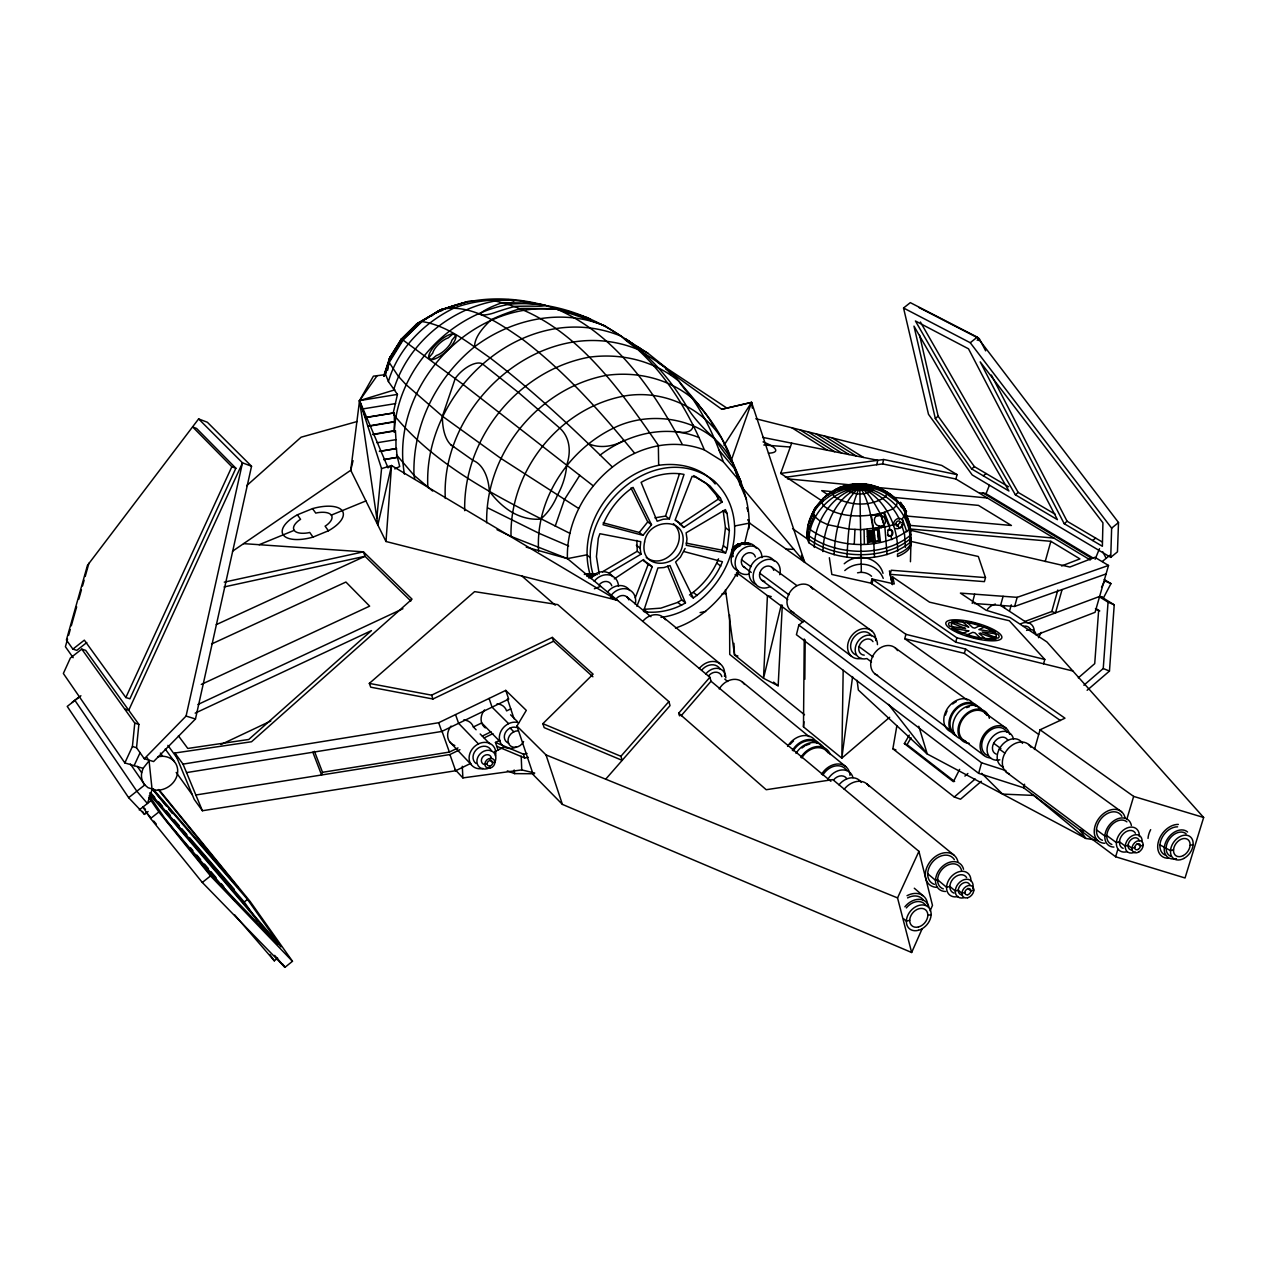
<?xml version="1.0" encoding="UTF-8"?>
<svg xmlns="http://www.w3.org/2000/svg" width="1267" height="1267" viewBox="0 0 1267 1267"><rect width="100%" height="100%" fill="white"/><g stroke="black" fill="none" stroke-linecap="round" stroke-linejoin="round"><path stroke-width="1.5" d="M889.672 717.28L841.826 758.125L803.484 726.878L804.244 638.996M804.83 679.302L805.178 639.898M392.517 354.633L389.492 358.339L387.686 370.154M372.593 434.391L394.433 430.685L394.322 412.852L365.72 417.366M843.173 670.243L841.826 758.125L852.596 676.594M859.77 488.777L859.264 483.804C830.487 483.06 806.065 509.096 806.762 537.588L808.805 542.672C835.792 562.374 883.812 564.163 910.023 542.498C915.566 513.04 889.26 482.965 859.264 483.804L845.532 485.609M861.338 572.351L859.802 487.035L862.859 483.962L872.139 485.546M910.45 561.74L911.084 537.398M1110.747 557.369L1111.634 528.165L970.253 342.739L903.545 308.008L910.308 302.639L977.253 337.133L1118.508 522.527L1117.462 551.842L1110.747 557.369L972.185 474.935L928.489 414.293L903.545 308.008M847.037 556.767C848.082 533.233 849.508 508.605 859.802 487.035L866.264 484.453L877.825 487.051L883.606 491.263M854.275 543.527L854.972 529.384M725.484 589.662L734.543 654.976L763.526 678.304L778.16 685.795L782.309 605.183M834.098 554.772C835.159 530.604 840.734 503.585 859.802 487.035L869.21 485.229C881.8 488.27 895.706 494.542 901.328 507.18L902.421 506.372L906.443 511.615L902.357 518.868L906.776 531.76M394.148 432.316C397.458 370.091 448.375 315.008 509.477 304.254C548.928 300.406 588.585 314.564 621.242 336.198C639.059 353.255 663.575 361.523 678.954 381.288C694.158 399.628 710.581 417.255 721.873 438.414C734.432 467.08 751.283 496.426 748.876 528.735M1083.871 685.225L1103.24 668.517L1108.055 602.173L1099.708 597.01M1087.118 690.293L1109.464 671.067L1114.231 604.834L1100.833 596.551L1103.557 597.723L1110.953 583.628L1104.222 579.526M389.238 467.127L391.551 465.543L617.583 600.384L385.992 541.5L391.551 465.543L381.557 468.6L376.822 518.155M445.287 498.454C440.441 402.542 543.907 311.27 637.649 349.359C667.661 376.901 688.805 412.599 704.373 449.912L723.219 461.647L737.568 478.609L746.516 499.562M464.704 510.696C463.057 438.509 517.965 370.36 589.076 357.199C621.052 352.875 653.851 360.557 678.954 381.288C689.2 397.078 705.006 409.289 713.432 426.06M486.671 522.828C485.388 453.57 537.984 388.304 606.149 375.396C636.731 371.168 668.168 378.39 692.21 398.202C705.561 417.746 715.633 439.269 723.219 461.647M822.932 551.588C823.55 523.968 839.593 486.164 871.538 486.259L885.269 491.343L886.488 493.845L897.305 501.922L896.498 505.501L893.14 508.859L881.103 513.626M803.484 726.878L803.927 721.699M830.899 781.311L711.04 681.25L709.884 677.259L567.426 558.62L511.013 536.4C509.635 470.849 558.842 408.655 623.443 396.175C670.195 387.433 719.973 416.035 732.231 462.724M526.233 547.138L567.426 558.62C565.145 490.677 636.873 424.572 704.373 449.912M86.805 642.527L76.78 650.367L72.884 649.116L66.407 639.993L87.439 565.43L198.618 418.918L207.36 422.259L251.547 466.24L195.466 718.991L153.608 761.546L144.311 758.759L136.535 747.736L138.863 724.36L85.697 650.367L81.785 649.116L70.366 658.032L63.35 673.474L124.847 762.924L143.076 768.34L149.078 760.833L146.956 757.539M593.178 574.822C573.618 510.348 656.037 436.434 713.986 480.763C761.245 525.298 720.701 609.981 660.994 617.362M124.847 762.924L132.417 746.485L134.777 723.109L81.785 649.116M814.317 547.455C814.158 516.936 840.306 482.885 873.058 487.462L873.359 490.044C865.963 495.508 854.021 495.08 846.451 490.107L846.213 487.526L852.406 484.485C872.044 489.268 890.875 500.275 899.427 519.438M609.332 572.89L640.991 554.202L637.253 551.272L636.842 540.36M750.127 544.477L744.695 542.973L738.503 544.034L732.611 548.959L731.677 552.871L732.548 556.53C731.075 551.731 735.003 546.6 739.88 546.172L739.453 544.905L741.955 543.258L745.392 544.604M640.991 554.202L640.073 548.104L640.754 541.658L599.893 533.724L598.293 538.269L596.44 556.641L599.212 573.999M808.805 542.672C807.728 505.074 852.691 473.335 886.488 493.845L885.886 496.363C871.696 506.99 848.526 506.151 833.987 496.474L832.878 493.956L836.077 489.125C870.176 477.279 912.208 505.28 910.023 542.498M809.375 523.018L809.74 519.85M725.611 552.982L721.715 550.1L723.33 545.697L725.453 527.785L723.156 510.633L727.068 513.436L729.364 530.62L727.226 548.579L725.611 552.982L686.255 545.301L686.983 538.918L686.112 532.837L725.405 509.603L727.068 513.436M981.355 781.28L960.513 799.224L954.289 797.006L892.871 748.797L896.893 725.595M910.83 534.183L909.769 539.235C883.685 560.695 836.03 558.921 809.17 539.409L807.142 534.357L809.011 526.201L808.013 529.511M910.577 530.968L909.516 535.989C883.558 557.258 836.252 555.5 809.534 536.163L807.522 531.158M144.311 758.759L186.075 716.061L242.504 462.851L198.618 418.918M391.551 465.543L377.819 524.997L359.543 400.625L373.401 376.156L385.675 374.62L388.399 381.541L397.442 394.385L393.293 412.741M353.05 460.665L350.737 470.263L385.992 541.5M781.248 604.929L763.526 678.304L767.422 595.648L771.223 596.551M744.331 544.604L749.557 523.081L748.385 519.739M804.323 620.624L798.843 625.09L796.42 634.704L978.647 773.329L1023.578 787.741L1115.641 856.777L1185.041 877.983L1203.65 817.484L1046.922 641.941L1010.1 617.583L986.074 610.235L960.402 593.114L1017.163 597.343L1108.514 565.462L1095.068 612.325L1036.2 634.957M876.685 464.72L877.825 460.301L762.607 437.368M785.366 477.279L882.576 463.912L883.701 459.509L957.06 474.634L955.888 479.005L1090.269 559.982M1072.88 671.003L955.714 642.179L870.888 583.153L871.965 578.971L894.28 583.96L892.744 577.039L929.519 602.158L1009.308 620.735L1044.8 659.442L1043.565 663.797M871.949 583.881L873.026 579.7M890.163 574.347L891.239 570.245L985.488 577.609L984.396 581.632L890.163 574.347L892.411 584.657L889.402 570.879M891.667 581.173L892.744 577.039M1038.718 734.464L904.749 638.711L905.905 634.339L749.557 523.081L747.926 519.771M955.714 642.179L956.902 637.824L871.965 578.971M972.217 603.377L974.719 594.191M1060.447 720.543L964.377 653.392L965.565 649.021L905.905 634.339M1003.1 596.298L1000.582 605.42L1026.571 622.525M1009.736 610.409L1011.288 604.834M974.117 603.504L1014.629 606.434L1017.163 597.343M978.647 773.329L981.577 762.797L798.843 625.09M1045.212 561.534L1050.85 541.31L909.864 528.972M1024.56 621.59L1051.784 611.518L1057.834 590.01M67.547 639.106L65.409 646.708L73.153 657.7M68.608 635.321L70.223 629.62M71.285 625.819L76.638 606.845M78.776 599.243L81.452 589.757M82.529 585.956L84.129 580.27M85.206 576.469L88.943 563.182M1062.079 589.583L1055.506 612.88L1051.784 611.518M1023.578 787.741L1024.575 784.225M1034.458 749.478L1040.049 729.792L1064.977 718.199L965.565 649.021M806.762 537.588L807.776 534.215M1115.641 856.777L1117.874 849.254M1126.87 819.131L1133.648 796.405L1040.049 729.792M810.817 518.662L812.21 514.054L814.491 511.916M812.163 514.703L814.222 510.047M813.351 511.741L816.962 506.8M160.386 753.089L162.651 756.256A18.862 16.202 -32.2 0 1 177.459 773.757A18.862 16.202 -32.2 0 1 156.601 790.228L148.065 787.726L144.818 784.922A18.862 16.202 -32.2 0 1 141.682 772.743L143.076 768.34M383.727 375.951L389.492 358.339L401.386 339.192L402.526 339.683L462.518 384.028L592.988 485.657M383.885 376.172L390.347 356.676M384.281 376.014L389.08 361.317L402.526 339.683L421.895 321.533C460.602 293.849 513.8 293.896 557.337 309.322A75.212 5.781 17.7 0 1 605.088 325.967L648.213 353.461L664.415 366.48L671.605 375.048M390.965 355.932L385.01 374.113L386.071 372.403M385.152 374.81L389.191 362.441L403.128 340.015L421.895 321.533C447.663 325.492 468.632 343.056 489.458 357.437C533.09 390.616 572.985 428.357 612.04 466.699M386.625 370.693L389.428 362.109M390.553 358.672L391.677 355.251M388.399 381.541C397.965 348.726 424.017 322.657 454.315 307.929C480.003 298.331 509.065 297.983 535.64 303.605M393.926 388.937C407.99 343.959 448.946 309.481 495.096 301.008C569.786 317.526 617.425 386.118 658.349 445.303L658.666 465.306C611.454 474.777 576.754 526.597 589.852 573.698M654.896 517.87L665.539 516.049L679.555 473.525M669.356 518.884L684.022 474.412C669.562 471.593 653.804 475.093 641.102 482.363L657.161 521.228L663.243 519.232L669.356 518.884L665.539 516.049M643.493 611.565L657.906 567.949L663.971 567.553L670.005 565.541L685.479 602.902C673.474 610.092 658.729 613.402 644.84 611.85M314.454 751.331L322.515 772.3L321.58 774.976L312.838 752.234M555.199 526.185L564.448 499.578L579.795 475.299M731.027 461.061L751.569 402.383L721.762 409.273L665.571 368.745M683.99 551.557L722.428 561.724C716.536 576.152 706.115 589.139 693.287 597.976L675.58 562.025L680.363 557.258L685.13 548.437M689.486 594.983C702.298 586.162 712.672 573.207 718.547 558.81M822.869 501.51L780.678 473.415L791.717 443.149M413.28 329.277L416.495 324.146L420.644 321.85M635.258 597.818L648.466 563.72L643.541 560.869M636.873 606.26L652.22 566.682L648.466 563.72M733.577 547.629L731.883 550.86L732.437 552.586M1093.437 558.24L986.011 493.718L989.369 485.356M809.265 527.167L814.301 514.782M1095.116 559.254L1099.487 548.674M808.995 522.273L814.048 510.411M243.581 543.638L363.439 551.842L412.028 599.133L251.547 741.749L174.909 753.01L183.018 764.128L438.667 722.728L505.771 690.388L526.296 710.375L516.936 726.054L533.296 774.786L562.39 804.387L911.654 952.499L922.17 928.711M930.105 910.799L932.48 905.414L918.939 851.345L832.799 779.617L766.202 789.721L678.7 713.178L709.884 677.259M587.445 574.933L586.827 576.327L592.275 576.944L595.427 574.87L588.205 574.03L587.445 574.933L593.78 575.661M125.845 697.531L231.845 466.731L192.695 426.979L196.591 428.468L235.868 468.236L129.899 698.798L125.845 697.531L84.335 640.152L72.884 649.116M911.654 952.499L897.543 897.907L918.939 851.345M134.096 765.68L140.162 752.566M588.917 578.148L592.132 574.125L595.87 574.727M959.642 769.386L953.402 781.691L904.369 743.602L909.278 735.129M1038.497 637.697L1041.189 632.407M1101.53 587.239L1104.824 580.951L1110.953 583.628M904.369 743.602L907.077 744.6L911.052 737.758M389.856 357.468L401.211 339.192L401.56 340.063M389.238 359.274L401.655 339.271M389.096 360.256L402.035 339.429L419.472 322.261M603.187 522.843L639.265 532.441L647.738 521.893L630.966 487.953M643.002 535.339L651.507 524.76L633.041 487.367C619.737 496.347 608.984 509.793 603.06 524.728L643.002 535.339L639.265 532.441M724.043 445.271L751.569 402.383L804.703 562.326L740.102 484.944M377.123 375.681L359.543 400.625L350.737 470.263L232.526 551.224M747.467 544.382L746.136 543.416L737.378 545.222L733.846 547.328L734.369 548.959M742.161 544.256L738.17 544.113L737.853 546.631M733.846 547.328L738.17 544.113M591.024 578.623L592.275 576.944M822.679 499.721L814.697 508.241L808.267 524.728L810.262 529.638C836.711 548.627 883.289 550.353 909.009 529.448L910.054 524.538L905.081 513.04M681.155 715.76L711.04 681.25M605.689 779.189L670.053 705.608L668.865 701.585L557.733 604.612L474.602 591.626L369.33 683.404L370.724 687.189L432.95 699.004L553.536 641.26L592.893 676.784M369.33 683.404L431.588 695.155L552.301 637.412L593.114 674.171L542.862 723.663L544.177 727.638L622.176 760.358L620.893 756.288L668.865 701.585M675.469 628.052C702.947 618.882 724.122 596.409 737.806 571.465L737.41 576.263L735.098 574.537M737.568 478.609C727.179 423.716 659.489 405.266 613.671 428.04C567.838 450.181 535.308 499.721 538.586 551.129M428.753 357.817L432.76 353.065A12.512 4.292 -42.9 0 1 448.122 337.925L453.095 333.823L455.835 335.565A17.77 6.097 -42.9 0 1 447.536 350.151A17.77 6.097 -42.9 0 1 431.429 359.622L428.753 357.817A17.77 6.097 -42.9 0 1 437.083 343.294A17.77 6.097 -42.9 0 1 453.095 333.823M431.429 359.622L436.402 355.52A12.512 4.292 -42.9 0 0 445.968 349.122A12.512 4.292 -42.9 0 0 451.828 340.316L455.835 335.565M591.198 319.902L587.904 317.779L557.337 309.322A89.387 12.733 2.7 0 0 520.705 308.483A89.213 21.523 -11.5 0 0 491.501 319.553A75.133 27.589 -25.6 0 0 474.65 346.73C436.307 377.804 412.408 425.585 413.976 475.268L414.689 478.989M401.148 339.287L416.495 324.146L442.104 309.116C471.276 303.937 498.311 322.689 521.244 338.368C564.29 370.819 600.336 411.411 634.371 452.937M401.18 339.461L417.397 323.418L440.14 310.003L468.236 301.34L473.81 301.261M401.322 339.714L418.395 322.784M813.731 510.49L816.186 508.194M431.303 316.212L432.934 314.739L415.687 324.97M246.669 485.673L301.118 437.194L357.231 421.499M964.916 776.085L967.893 773.503M1078.312 677.861L1094.72 663.655L1098.616 610.789L1095.417 608.778M954.289 797.006L975.147 779.015M1092.661 540.518L1095.622 538.079M1111.634 528.165L1118.508 522.527M1102.29 561.503L1110.145 555.041M1064.185 523.667L1102.385 546.283L1102.923 522.812L980.183 361.855L1064.185 523.667L1067.115 521.275L1102.132 541.912M1015.358 494.779L1057.438 519.676L968.511 348.821L915.423 320.979L1015.358 494.779L1018.225 492.451L1055.3 514.307M971.631 468.917L1008.944 490.994L913.982 326.126L935.315 418.49L971.631 468.917L974.434 466.652L1008.595 486.781M983.303 475.822L986.122 473.541M158.866 789.531L250.169 901.502L292.471 961.289L284.948 967.339L202.308 882.466L150.599 818.482L142.87 807.079L145.483 809.312M935.315 418.49L938.15 416.225L919.62 335.296M234.538 914.742L274.305 960.829L277.647 958.137M970.253 342.739L977.253 337.133L979.074 340.633M977.19 340.269L979.264 338.622L985.678 350.864M257.613 920.998L244.246 902.009L247.493 899.412L151.929 788.644M202.308 882.466L210.512 875.94L292.471 961.289M80.914 695.757L67.23 706.416L128.632 797.672L144.486 814.38L148.096 811.529M150.599 818.482L158.85 811.973L148.809 797.371M128.632 797.672L144.818 784.922L130.327 763.953M139.227 809.946L151.042 800.633M880.312 513.626C875.164 505.248 869.748 492.958 859.802 487.035L849.603 485.277L840.148 487.13L822.837 498.533L821.792 502.08L823.312 505.644C839.118 518.013 861.544 517.174 880.312 513.626L884.604 526.914L861.053 529.669L848.906 529.083L827.684 524.649L820.082 521.101L815.204 516.984L813.382 512.597C823.312 496.775 841.272 487.415 859.802 487.035C884.699 497.361 898.145 525.457 897.606 551.462M71.934 702.52L79.52 696.612M875.307 514.719L876.21 516.097M877.556 514.354L878.348 515.051M874.499 556.72L873.074 529.052L884.604 526.914M881.341 527.737L881.531 526.296L877.35 525.457A5.939 5.353 52.4 0 1 875.83 516.382L881.151 515.241A5.939 5.353 52.4 0 1 884.033 524.966L881.594 526.28M899.364 503.221L900.457 502.429L906.443 511.615M900.346 504.662L901.439 503.87L903.767 506.816L905.414 510.11L904.321 510.902M901.866 507.703L902.959 506.911L900.457 502.429M902.674 507.608L903.767 506.816M434.644 313.377L440.14 310.003L465.369 302.354M679.888 524.601L718.199 499.214L722.111 502.001L683.721 527.452L676.119 520.309M614.289 578.908L643.446 559.571L647.279 563.815L652.22 566.682M647.532 612.42L643.826 609.364L660.883 608.144L677.782 602.379L681.709 599.893L685.479 602.902M600.13 455.091C627.814 433.9 665.413 424.223 698.687 437.384M474.65 346.73C511.504 318.983 561.55 307.833 605.088 325.967M414.958 325.904L419.868 322.99M602.363 571.86L637.253 551.272M888.721 529.574L889.561 529.511L889.513 525.472L884.382 512.454L883.653 512.882L888.135 524.269M887.043 554.677L884.857 526.866L880.565 513.578L884.382 512.454M394.781 468.933L399.707 466.494L397.442 457.324L383.727 459.541M826.353 495.254L832.102 492.435M498.042 750.048L495.445 742.43L499.879 740.276M174.909 753.01L194.215 799.366L202.403 810.737L455.629 770.748L470.627 763.431M494.605 751.727L503.157 747.546M322.515 772.3L449.373 752.075L457.973 747.894M482.347 736.048L491.089 731.803M195.862 794.995L449.912 754.546L459.937 749.668M484.152 737.901L492.895 733.641M186.534 772.601L441.755 731.455L508.7 699.115L505.771 690.388M463.643 720.004A14.206 11.91 -43.2 0 1 473.367 726.973L481.713 722.95L499.942 741.496M510.744 708.887L506.61 710.882A14.127 11.831 -44.5 0 0 497.012 703.882M328.422 530.778L313.012 537.113A32.071 13.668 -19.3 0 1 283.27 534.927A32.071 13.668 -19.3 0 1 297.397 514.798L312.537 508.621A32.071 13.668 -19.3 0 1 342.248 510.744A32.071 13.668 -19.3 0 1 328.422 530.778L325.096 526.153L326.569 525.203A20.193 8.6 -19.3 0 0 317.589 512.707L315.752 513.103L312.537 508.621M220.981 744.537L270.79 721.002M197.858 704.531L402.922 608.73M195.166 713.131L371.453 630.633L248.76 739.469L187.785 748.449L178.425 735.842M201.295 684.433L369.647 606.133L345.923 582.044L211.541 644.016M216.245 624.647L365.023 556.292L410.856 601.017M738.503 544.034L744.695 542.973M588.205 574.03L594.714 573.983M259.165 544.715L294.182 530.35A20.193 8.6 -19.3 0 0 307.913 532.869L309.75 532.457L313.012 537.113M331.305 515.115L365.91 500.924M594.381 588.791L600.653 586.288M1061.556 565.969L1079.927 558.905L1050.85 541.31M1028.06 623.111L1099.629 596.44M737.077 545.19L734.765 546.045L732.611 548.959L733.165 550.654M1014.629 606.434L1106.091 573.935M833.591 491.453L846.213 487.526L859.802 487.035C868.338 499.325 870.698 514.576 873.074 529.052M394.924 389.808L359.543 400.625L359.796 404.506M884.113 527.294L895.801 524.047L898.192 525.599M438.239 311.017L443.624 309.449M447.203 308.404L452.588 306.852M436.402 312.141L442.025 310.51M909.706 920.27L906.364 921.172L903.767 918.876M927.824 915.439L931.134 914.552M1173.543 849.824L1170.502 850.632L1159.938 844.883M1190.093 845.39L1193.118 844.582M964.9 892.491L961.922 893.267L958.28 890.226L955.286 891.002L949.854 886.441L946.576 887.312L937.596 879.757L935.521 880.312L927.697 873.723M973.832 890.115L970.855 890.907L967.814 888.373M1134.773 847.496L1131.969 848.241L1128.073 845.358L1125.254 846.103L1119.458 841.811L1116.37 842.618L1106.788 835.523L1104.84 836.03L1096.493 829.837M1143.198 845.263L1140.395 846.008L1137.212 843.664M721.762 409.273L751.569 402.383L752.313 408.132M484.833 764.413L487.066 763.922M494.89 762.164L492.657 762.655L489.933 759.836M224.275 582.139L363.439 551.842L365.023 556.292L224.053 586.954M700.097 612.61L705.656 611.454M567.426 558.62L586.811 554.835L590.438 557.813M734.86 525.948L749.557 523.081M495.445 742.43L523.382 754.134L527.056 753.485M496.743 746.247L524.681 757.967L528.339 757.318M379.34 451.321L396.476 448.534L397.078 457.213M379.657 451.432L396.476 448.534M384.012 459.668L397.442 457.324M377.028 442.753L395.953 439.665L395.985 448.455M851.852 484.643L855.7 483.978L859.802 487.035M373.163 434.597L395.431 430.812L395.953 439.665M368.364 425.997L393.72 421.721M368.745 426.235L394.512 421.879M361.586 409.114L395.621 403.587M366.242 417.54L394.322 412.852M397.442 394.385L359.543 400.625L360.778 405.709M874.404 535.909L873.897 530.224L877.524 529.733L879.045 541.025L874.911 541.595L879.045 541.025M870.777 515.431L879.821 514.006M455.027 769.465L462.883 777.906L521.751 769.908L534.753 773.06M780.678 473.415L883.701 459.509M584.261 574.268L589.06 573.666L590.834 574.6M584.752 574.505L589.963 573.856M749.225 543.527L741.828 543.701M157.916 756.684L162.651 756.256M890.131 536.115L890.97 536.036L891.746 539.647M492.435 300.976L508.447 299.661L513.864 301.166M741.955 543.258L736.333 544.842L735.969 547.582M1088.511 558.699L1091.964 558.462L982.954 492.926L979.644 493.101M722.063 593.795L725.785 593.59M868.481 530.667L872.06 530.509L872.456 534.832L868.671 534.991L868.481 530.667L868.671 534.991M869.32 531.443L871.316 531.38L871.553 534.056L869.447 534.12L869.32 531.443L869.447 534.12M867.372 536.432L873.707 536.115M868.782 537.731L872.694 537.572L873.09 541.896L868.972 542.07L868.782 537.731L868.972 542.07M869.637 538.523L871.949 538.443L872.203 541.12L869.748 541.199L869.637 538.523L869.748 541.199M658.666 465.306C678.89 462.281 702.076 467.238 715.158 483.978M877.524 529.733L878.49 541.025M873.897 530.224L875.465 541.595M870.207 488.761L873.676 488.745M507.338 770.874L514.655 773.63L534.326 773.757M786.11 549.086L793.871 549.34M743.222 543.068L748.211 543.084M858.709 484.295L865.614 484.612M763.811 445.002L790.307 447.029M908.106 525.219L1053.922 538.079M905.683 515.954L1011.43 525.488L978.457 505.39L894.185 497.456M833.433 491.754L821.681 490.646L828.238 494.969M872.06 530.509L872.456 534.832M787.377 478.831L852.089 485.023M877.588 487.478L987.389 497.994M871.316 531.38L871.553 534.056M872.694 537.572L873.09 541.896M871.949 538.443L872.203 541.12M394.433 430.685L395.431 430.812M1095.654 840.021L1085.93 838.469L927.238 753.992L858.345 690.024L857.11 680.363M686.176 543.147L721.715 550.1M557.575 309.291L570.229 311.872L573.381 313.883M882.576 463.912L955.888 479.005M870.888 583.153L831.833 574.458L829.347 557.733M593.447 573.777L597.359 574.569M910.054 541.199L978.33 556.498L985.488 577.609M432.633 491.058L413.976 475.268L396.492 454.837M909.817 530.081L1069.855 567.046L1094.894 557.306L1108.514 565.462M956.902 637.824L1044.8 659.442M904.749 638.711L964.377 653.392M755.813 418.728L941.714 465.417L957.06 474.634M982.954 492.926L986.011 493.718M576.643 314.517A17.437 1.79 29.2 0 1 577.324 314.374L581.585 315.831A17.437 1.79 29.2 0 1 584.879 317.336M621.242 336.198C525.615 297.111 422.513 390.331 427.866 487.494L427.945 487.573M1133.648 796.405L1203.65 817.484M132.417 746.485L136.535 747.736M1083.507 830.994L1079.722 829.853L1085.93 838.469L1033.824 795.423L1002.561 794.092L981.672 773.313M737.901 656.021L734.543 654.976L733.91 643.303M134.777 723.109L138.863 724.36M124.673 708.997L128.727 710.249L242.504 462.851L251.547 466.24M186.075 716.061L195.466 718.991M981.577 762.797L1005.95 770.589M892.871 748.797L895.927 749.906M231.845 466.731L235.868 468.236M610.551 597.628L617.583 600.384M516.936 726.054L546.014 754.91L897.543 897.907M1103.24 668.517L1109.464 671.067M542.862 723.663L620.893 756.288M568.645 546.014L539.33 533.439L487.922 507.972M1108.055 602.173L1114.231 604.834M886.615 493.021L891.35 495.112M497.012 529.701L511.013 536.4M626.991 340.76L648.213 353.461M569.865 533.344C507.085 501.51 439.332 470.469 393.815 414.832M918.987 307.548L979.264 338.622M646.265 557.496C665.46 571.607 690.974 539.489 673.41 523.683M693.746 475.584L706.004 483.107L716.536 495.381L720.448 498.153L722.111 502.001M832.086 437.875L863.461 457.435M824.041 435.864L856.27 456.009M578.591 508.415L500.592 458.195L442.405 416.225L405.915 384.535L398.155 376.077L389.191 362.441M1096.557 608.936L1099.756 610.947M816.011 433.852L849.08 454.568M807.982 431.825L841.874 453.143M799.952 429.814L834.668 451.701M791.923 427.787L827.446 450.276M637.317 346.54L639.978 348.251M581.585 315.831L584.309 317.558M577.324 314.374L580.048 316.101M630.412 342.122L625.803 339.144L628.052 340.554C652.046 357.912 671.32 380.939 686.571 406.184A50.11 12.464 41.9 0 0 714.445 438.398A56.651 9.249 56 0 0 732.389 462.867A56.73 2.186 68.1 0 0 740.831 481.444L741.322 485.245M453.839 447.029L450.498 444.479A47.275 23.091 -77.2 0 1 442.405 416.225L455.233 378.485A20.985 9.724 -42.3 0 1 482.695 364.12L518.393 392.437L559.919 428.246A51.662 37.424 -40.5 0 1 566.729 465.021A58.456 44.662 -62.4 0 1 557.432 495.191A58.567 42.777 -83.2 0 1 540.661 519.09A107.663 67.864 81 0 1 513.087 512.913A110.451 64.855 82.6 0 1 489.347 491.2A44.06 26.053 -80.3 0 0 473.193 460.523L450.656 444.622M657.826 362.378L726.704 407.974M792.572 528.64L807.047 538.728M810.547 586.573L871.934 631.029M895.357 647.991L967.228 700.033M984.776 712.751L1006.109 728.192M1028.63 744.505L1121.612 811.83M725.453 527.785L729.364 530.62M771.872 567.331L796.69 585.449M993.676 743.254L1000.93 748.591M999.283 749.035L1004.747 753.057M723.33 545.697L727.226 548.579M741.528 559.745L750.951 566.713M759.725 573.191L789.008 594.841M859.042 646.613L873.011 656.94M743.396 566.602L751.252 572.431M761.594 580.112L787.789 599.56M866.755 658.46L871.506 661.992M790.941 610.947L851.551 656.306M874.689 673.632L948.809 729.111M962.999 739.722L984.063 755.48M1006.299 772.141L1098.125 840.86M802.85 622.208L736.523 572.446M716.948 563.197L720.812 566.127M647.738 521.893L651.507 524.76M907.077 744.6L954.621 781.501M636.335 545.174L640.073 548.104M693.397 592.497L697.214 595.49M690.753 595.981L693.287 597.976M677.782 602.379L681.551 605.404M773.567 682.105L778.16 685.795M804.513 714.778L729.729 654.421L729.57 615.049M663.148 617.172L720.305 663.94M742.161 681.82L809.201 736.681M825.688 750.159L845.627 766.487M866.723 783.75L953.94 855.098M626.785 596.805L650.937 616.728M724.772 679.096L727.686 681.503M914.283 888.215L923.184 895.832M521.956 576.073L555.231 605.167M510.585 714.81L517.205 721.351M508.621 723.663L492.055 707.144L489.094 698.434M510.11 728.05L513.848 731.788M691.18 397.22L698.814 404.965M473.367 726.973L476.107 729.776M480.193 733.989L489.743 743.792M478.435 743.887L458.591 723.314L455.55 714.604M449.753 741.908L471.229 764.619M683.721 527.452L679.951 523.16L675.042 520.23L692.067 476.392L696.106 477.39L709.9 485.847L720.448 498.153M150.963 793.047L154.812 797.497M158.676 801.948L162.524 806.398M166.373 810.864L170.221 815.314M174.07 819.765L179.201 825.704M181.767 828.666L186.898 834.605M189.464 837.566L234.363 889.513M149.823 792.809L244.246 902.009M146.022 812.147L151.153 818.102M153.719 821.079L156.284 824.041M153.069 788.898L237.61 886.932L158.296 789.674M274.638 955.366L284.948 967.339L282.747 964.171M165.914 820.224L235.044 900.853M150.25 793.902L281.005 946.829L247.493 899.412M150.266 795.027L278.075 944.453L205.856 869.114L164.758 818.244L149.205 795.644M190.367 847.623L192.932 850.616M196.781 855.114L200.629 859.612M204.478 864.11L208.342 868.592M210.908 871.601L216.039 877.588M221.171 883.59L223.736 886.583M631.853 343.104L634.26 345.954M718.801 449.959L734.116 468.077L743.65 490.44M153.782 790.735L166.183 805.939M168.654 808.98L172.375 813.525M158.85 811.973L210.512 875.94M888.531 704.42L927.238 753.992L918.797 726.26M902.959 506.911L905.414 510.11M167.877 745.376L176.857 757.698M165.217 748.987L174.403 761.641M938.15 416.225L974.434 466.652M176.192 772.427L192.299 794.773M297.397 514.798L300.564 519.327L299.107 520.262A20.193 8.6 -19.3 0 0 294.197 530.366M269.887 954.479L274.305 960.829M137.232 766.329L141.682 772.743M74.927 700.413L136.836 791.21L147.415 803.5L152.088 789.531L149.031 760.453M142.474 811.403L144.486 814.38M920.396 321.992L1018.225 492.451M682.248 444.305C653.455 389.967 615.477 334.884 557.337 309.322C469.614 299.772 389.444 388.098 404.426 474.127M1102.765 551.794L1106.154 558.319M991.38 375.048L1067.115 521.275M801.33 555.389L804.703 562.326M732.88 556.736L732.627 551.541L732.215 554.582M732.975 464.451L740.831 481.444A104.337 13.098 79.6 0 1 740.34 481.254M716.536 495.381L718.199 499.214M388.082 467.919L359.543 400.625L360.636 404.379M183.018 764.128L202.403 810.737M667.693 566.143L681.709 599.893M904.876 514.608L909.532 526.993M366.068 419.06L359.543 400.625L381.557 468.6M431.588 695.155L432.95 699.004M441.85 730.79L449.373 752.075M438.667 722.728L441.755 731.455M449.912 754.546L455.629 770.748M507.418 698.972L514.054 718.737M523.382 754.134L524.681 757.967M746.833 507.671L748.053 511.345M546.014 754.91L562.39 804.387M552.301 637.412L553.536 641.26M901.534 524.696L904.527 534.072L905.446 547.296M678.7 713.178L679.508 715.855M878.664 526.074L880.47 542.181M871.253 515.051L873.549 528.672M514.149 769.988L514.655 773.63M462.297 766.266L462.883 777.906M867.056 529.353L867.673 543.511M521.196 756.13L521.751 769.908M864.062 529.511L864.363 543.686M996.131 754.071A9.423 7.095 -52.9 0 1 995.038 741.195A9.423 7.095 -52.9 0 1 1007.582 739.896M856.001 654.944A12.765 10.073 -53.3 0 1 854.021 637.158A12.765 10.073 -53.3 0 1 871.458 635.765M864.237 655.15A8.726 6.873 -53.3 0 1 860.404 643.541A8.726 6.873 -53.3 0 1 872.995 641.656M999.853 759.82A15.711 11.831 -52.9 0 1 987.072 750.207A15.711 11.831 -52.9 0 1 998.713 732.469A15.711 11.831 -52.9 0 1 1013.489 739.057M965.977 741.464A17.342 13.177 -53 0 1 963.807 717.676A17.342 13.177 -53 0 1 986.993 715.427M990.588 757.919A17.548 13.224 -52.9 0 1 980.23 744.03A17.548 13.224 -52.9 0 1 994.421 726.45A17.548 13.224 -52.9 0 1 1009.641 734.322M1113.915 847.085A16.075 11.609 -52.7 0 1 1104.967 834.763A16.075 11.609 -52.7 0 1 1117.985 818.672A16.075 11.609 -52.7 0 1 1131.399 825.482M1102.433 840.306A16.012 11.593 -52.7 0 1 1101.023 818.799A16.012 11.593 -52.7 0 1 1121.865 816.296M744.885 567.489A8.109 6.636 -53.7 0 1 744.093 555.215A8.109 6.636 -53.7 0 1 755.417 556.957M987.912 755.575A15.679 11.815 -52.9 0 1 986.043 734.163A15.679 11.815 -52.9 0 1 1006.917 732.057M1111.872 844.487A13.731 9.914 -52.7 0 1 1109.639 827.509A13.731 9.914 -52.7 0 1 1126.901 821.855M1003.385 767.137A15.806 11.846 -52.9 0 1 1001.563 745.566A15.806 11.846 -52.9 0 1 1022.548 743.396M764.84 581.395A8.204 6.683 -53.6 0 1 759.503 574.537A8.204 6.683 -53.6 0 1 766.107 566.317A8.204 6.683 -53.6 0 1 773.741 570.34M770.193 586.605A15.315 12.464 -53.6 0 1 753.216 577.689A15.315 12.464 -53.6 0 1 767.929 559.396A15.315 12.464 -53.6 0 1 779.759 574.711M1104.856 843.284A18.672 13.509 -52.7 0 1 1094.403 828.935A18.672 13.509 -52.7 0 1 1109.528 810.247A18.672 13.509 -52.7 0 1 1125.159 818.181M1127.076 851.725A13.81 9.93 -52.7 0 1 1116.37 842.603A13.81 9.93 -52.7 0 1 1128.659 827.43A13.81 9.93 -52.7 0 1 1139.318 836.584M1135.28 851.899A10.136 7.269 -52.7 0 1 1125.286 847.607A10.136 7.269 -52.7 0 1 1133.537 835.191A10.136 7.269 -52.7 0 1 1142.09 841.668M1123.164 848.399A10.104 7.269 -52.7 0 1 1122.34 834.874A10.104 7.269 -52.7 0 1 1135.438 833.243M1009.324 773.884A17.77 13.288 -52.9 0 1 1007.297 749.668A17.77 13.288 -52.9 0 1 1030.863 747.213M793.775 612.61A15.647 12.591 -53.5 0 1 791.067 590.612A15.647 12.591 -53.5 0 1 812.701 589.092M861.465 658.428A16.249 12.813 -53.3 0 1 847.575 646.74A16.249 12.813 -53.3 0 1 861.988 628.844A16.249 12.813 -53.3 0 1 875.845 640.579M866.121 658.682A12.797 10.088 -53.3 0 1 855.193 649.496A12.797 10.088 -53.3 0 1 866.549 635.4A12.797 10.088 -53.3 0 1 877.445 644.618M951.216 731.914A18.435 14.064 -53 0 1 948.84 706.59A18.435 14.064 -53 0 1 973.563 704.246M945.483 715.063A17.2 13.129 -53 0 1 947.098 710.961M952.705 704.009A17.2 13.129 -53 0 1 956.316 701.633M956.363 735.763A18.482 14.08 -53 0 1 953.988 710.375A18.482 14.08 -53 0 1 978.758 708M877.603 675.343A16.471 12.892 -53.2 0 1 875.133 652.457A16.471 12.892 -53.2 0 1 897.543 650.589M953.94 732.944A17.263 13.145 -53 0 1 954.716 710.993A17.263 13.145 -53 0 1 975.606 706.099M966.658 707.667A17.295 13.161 -53 0 1 969.255 706.828M1026.571 630.396A9.392 7.143 -55.3 0 1 1035.994 634.292M1020.774 623.807A13.224 10.057 -55.3 0 1 1034.3 632.328M1003.084 605.895A13.034 9.993 -55.4 0 1 1004.731 607.986M987.436 609.316A13.034 9.993 -55.4 0 1 995.419 604.106M1131.859 849.999A6.747 4.846 -52.7 0 1 1128.121 844.836A6.747 4.846 -52.7 0 1 1133.585 838.089A6.747 4.846 -52.7 0 1 1139.207 840.908M755.892 584.277A15.267 12.448 -53.6 0 1 753.105 562.691A15.267 12.448 -53.6 0 1 774.359 561.313M969.176 743.286A18.577 14.111 -53 0 1 958.105 728.509A18.577 14.111 -53 0 1 973.119 709.9A18.577 14.111 -53 0 1 989.353 718.31M960.228 738.661A18.53 14.095 -53 0 1 957.868 713.226A18.53 14.095 -53 0 1 982.685 710.85M1023.546 626.278A9.376 7.127 -55.3 0 1 1030.198 629.034M748.48 574.252A15.141 12.385 -53.7 0 1 735.113 562.881A15.141 12.385 -53.7 0 1 748.623 546.267A15.141 12.385 -53.7 0 1 761.942 557.686M737.837 570.736A15.093 12.369 -53.7 0 1 735.129 549.292A15.093 12.369 -53.7 0 1 756.209 548.136M763.051 441.882A29.774 6.588 13.5 0 1 768.467 453.19M693.081 424.983A31.422 13.604 30.9 0 1 675.073 431.334M739.849 480.937A104.337 13.098 79.6 0 1 739.326 480.526M523.604 741.528A8.98 7.459 -44.6 0 1 513.087 747.15A8.98 7.459 -44.6 0 1 508.415 738.043A8.98 7.459 -44.6 0 1 518.124 730.837M508.732 743.206A8.964 7.459 -44.6 0 1 505.248 732.896A8.964 7.459 -44.6 0 1 516.398 727.48M963.886 897.733A10.421 7.713 -50.1 0 1 955.35 890.194A10.421 7.713 -50.1 0 1 966.103 879.266A10.421 7.713 -50.1 0 1 972.739 888.721M954.035 893.124A10.389 7.713 -50.1 0 1 952.689 879.33A10.389 7.713 -50.1 0 1 966.626 877.54M937.073 887.359A19.195 14.333 -50.1 0 1 925.433 872.82A19.195 14.333 -50.1 0 1 940.969 853.61A19.195 14.333 -50.1 0 1 957.915 861.56M945.578 891.493A16.534 12.306 -50.1 0 1 935.616 879.013A16.534 12.306 -50.1 0 1 948.983 862.463A16.534 12.306 -50.1 0 1 963.553 869.273M934.381 884.35A16.455 12.29 -50.1 0 1 932.179 862.415A16.455 12.29 -50.1 0 1 954.352 859.644M485.356 727.892A14.127 11.831 -44.5 0 1 484.517 709.916M516.477 746.96A14.333 11.926 -44.6 0 1 499.388 736.523A14.333 11.926 -44.6 0 1 518.71 722.744M701.538 670.322A13.066 10.595 -50.2 0 1 719.941 668.77M958.311 896.482A14.19 10.532 -50.1 0 1 946.576 887.296A14.19 10.532 -50.1 0 1 959.198 871.664A14.19 10.532 -50.1 0 1 970.902 880.913M943.313 888.864A14.127 10.516 -50.1 0 1 942.68 868.687A14.127 10.516 -50.1 0 1 961.542 870.334M793.285 750.84A17.69 13.874 -50.2 0 1 817.104 743.143M454.821 745.487A14.206 11.91 -43.2 0 1 451.052 726.07M800.855 757.476A19.068 14.903 -50.2 0 1 816.867 746.58A19.068 14.903 -50.2 0 1 830.281 754.483M796.009 753.422A19.005 14.887 -50.2 0 1 824.168 748.053M801.963 748.021A17.738 13.889 -50.2 0 1 804.45 746.279M805.749 745.55A17.738 13.889 -50.2 0 1 809.803 744.062M962.461 894.914A6.953 5.147 -50.1 0 1 958.311 889.687A6.953 5.147 -50.1 0 1 963.934 882.735A6.953 5.147 -50.1 0 1 970.031 885.57M821.491 774.39A18.007 13.985 -50.2 0 1 838.596 764.001A18.007 13.985 -50.2 0 1 850.014 775.341M801.773 757.919A17.786 13.905 -50.2 0 1 828.111 752.883M616.015 598.99A8.394 7 -50.3 0 1 623.316 595.506A8.394 7 -50.3 0 1 628.812 599.861M833.448 780.044A9.677 7.507 -50.2 0 1 846.752 778.619M642.702 621.416A16.012 13.224 -50.2 0 1 665.476 619.721M792.382 750.397A18.957 14.871 -50.2 0 1 820.509 745.059M844.186 789.214A18.245 14.064 -50.1 0 1 869.178 786.49M708.491 675.976A8.932 7.238 -50.2 0 1 716.188 672.191A8.932 7.238 -50.2 0 1 721.857 676.689M822.869 775.056A16.075 12.48 -50.2 0 1 846.609 770.431M699.257 668.517A16.629 13.494 -50.2 0 1 716.631 662.008A16.629 13.494 -50.2 0 1 724.486 676.325M827.889 779.237A16.138 12.496 -50.2 0 1 842.001 769.94A16.138 12.496 -50.2 0 1 853.008 777.7M489.252 767.945A10.263 8.536 -43.4 0 1 476.915 761.784A10.263 8.536 -43.4 0 1 488.428 750.27A10.263 8.536 -43.4 0 1 494.795 762.401M476.107 763.542A10.231 8.521 -43.4 0 1 477.374 748.734A10.231 8.521 -43.4 0 1 491.501 751.204M484.089 764.429A5.432 4.514 -43.4 0 1 481.603 759.076A5.432 4.514 -43.4 0 1 487.051 754.704A5.432 4.514 -43.4 0 1 491.406 758.553M483.091 768.451A14.444 12.021 -43.4 0 1 469.107 757.428A14.444 12.021 -43.4 0 1 484.184 742.367A14.444 12.021 -43.4 0 1 495.492 756.051M838.992 784.827A16.218 12.527 -50.1 0 1 861.243 782.436M719.197 688.947A16.883 13.589 -50.2 0 1 744.537 684.449M790.26 744.283A17.643 13.858 -50.2 0 1 793.506 741.021M705.83 673.886A13.113 10.611 -50.2 0 1 718.563 668.501A13.113 10.611 -50.2 0 1 725.848 677.908M787.583 746.39A18.91 14.856 -50.2 0 1 815.631 741.084M623.966 440.425A31.659 23.028 -17.1 0 1 588.331 443.577M904.876 906.808A16.756 12.48 -49.1 0 1 918.987 899.317A16.756 12.48 -49.1 0 1 928.901 906.934M907.568 897.907A16.724 12.48 -49.1 0 1 923.627 900.425M907.014 895.706A19.512 14.555 -49.1 0 1 927.713 905.081M906.333 907.932A14.317 10.659 -49.1 0 1 925.718 905.351M611.232 595.205A15.663 13.082 -50.3 0 1 628.321 589.424A15.663 13.082 -50.3 0 1 635.274 604.264M607.463 592.069A15.616 13.066 -50.3 0 1 629.826 590.549M599.101 584.911A8.283 6.969 -50.3 0 1 606.339 581.474A8.283 6.969 -50.3 0 1 611.787 585.797M594.191 581.268A15.473 13.003 -50.3 0 1 609.427 574.996A15.473 13.003 -50.3 0 1 618.502 586.368M590.517 578.195A15.426 12.971 -50.3 0 1 612.705 576.596M1176.441 858.551A16.043 11.387 -53 0 1 1165.656 842.302A16.043 11.387 -53 0 1 1187.591 832.007M1165.672 855.304A16.012 11.387 -53.1 0 1 1161.348 839.197A16.012 11.387 -53.1 0 1 1177.597 826.828M1168.016 858.266A18.688 13.288 -53.1 0 1 1158.561 841.035A18.688 13.288 -53.1 0 1 1178.342 824.405M1148.029 838.406A18.593 13.256 -53.1 0 1 1150.674 829.647M1171.072 856.413A13.715 9.724 -53 0 1 1169.061 839.514A13.715 9.724 -53 0 1 1186.118 833.829M844.234 563.767A23.265 21.365 -6.1 0 1 866.85 558.161A23.265 21.365 -6.1 0 1 883.02 573.333M844.788 570.562A23.408 21.46 -6.1 0 1 883.226 578.385M911.021 539.9A52.185 19.623 0.8 0 1 897.543 553.996L897.495 556.514A52.169 19.67 0.8 0 0 910.957 542.403M857.553 572.811A14.586 13.383 -6.1 0 1 871.585 576.263M893.552 525.805A5.511 4.387 -56.5 0 1 898.287 518.456A5.511 4.387 -56.5 0 1 902.722 523.968M902.231 525.298A5.511 4.387 -56.5 0 1 895.69 528.466M887.423 535.007A3.389 2.677 85.6 0 0 889.972 536.179L890.622 535.925A3.389 2.677 85.6 0 0 888.88 529.511L888.215 529.78A3.389 2.677 85.6 0 0 887.629 530.255M897.511 526.153A2.74 2.186 -56.5 0 1 895.817 523.825A2.74 2.186 -56.5 0 1 898.034 521.07A2.74 2.186 -56.5 0 1 900.473 522.447M644.586 541.975C638.41 570.467 678.938 569.247 682.501 545C688.805 516.413 648.055 517.585 644.586 541.975M866.739 487.89L864.886 489.664L860.04 490.408L855.035 489.68L852.818 487.922L854.687 486.148L859.533 485.419L864.506 486.132L866.739 487.89M995.228 637.301L993.629 638.045A18.862 4.973 15 0 1 984.57 638.425L980.547 637.903A18.862 4.973 15 0 1 967.513 634.704L963.443 633.231A18.862 4.973 15 0 1 954.209 628.369L952.531 626.817A18.831 4.957 15 0 1 952.515 623.19L954.162 622.461A18.815 4.957 15 0 1 963.221 622.145L967.196 622.667A18.815 4.941 15 0 1 980.04 625.819L984.047 627.26A18.815 4.957 15 0 1 993.28 632.059L995.007 633.611A18.847 4.957 15 0 1 995.228 637.301L997.937 638.172A21.016 5.527 15 0 0 997.683 634.07L982.147 631.964L995.228 637.301M980.721 625.233L974.83 628.131L972.644 627.593L966.468 621.733A20.969 5.511 15 0 1 980.721 625.233M967.513 634.704L966.8 635.305A21.048 5.559 15 0 0 981.307 638.853L975.004 632.867L972.803 632.328L967.513 634.704M984.047 627.26L978.868 629.588L995.656 632.265A20.985 5.527 15 0 0 985.393 626.927L984.047 627.26M968.748 630.855L962.065 633.579A21.032 5.543 15 0 1 951.802 628.163L968.748 630.855M891.461 535.846L890.812 536.099A3.389 2.677 85.6 0 1 889.054 529.701L889.719 529.448A3.389 2.677 85.6 0 1 891.461 535.846M980.563 633.326L979.027 633.373L986.011 639.455A21.048 5.543 15 0 0 996.068 639.043L980.563 633.326M968.637 627.086L951.755 621.495A20.985 5.527 15 0 1 961.827 621.131L968.637 627.086M965.486 628.48L949.838 626.357A21.016 5.527 15 0 1 949.838 622.319L965.486 628.48M1138.114 849.428A3.389 2.423 -52.6 0 0 1139.714 844.123A3.389 2.423 -52.6 0 0 1134.915 846.689A3.389 2.423 -52.6 0 0 1138.114 849.428M1138.637 852.105A6.763 4.846 -52.6 0 0 1141.836 841.494A6.763 4.846 -52.6 0 0 1132.255 846.641A6.763 4.846 -52.6 0 0 1138.637 852.105M957.187 632.518A28.967 7.634 15 0 0 1001.706 638.093A28.967 7.634 15 0 0 962.587 620.292A28.967 7.634 15 0 0 957.187 632.518M537.002 303.827A59.501 5.036 1.2 0 0 502.239 302.623A59.153 10.611 -12.7 0 0 481.998 312.284A28.967 6.763 -11.7 0 0 481.349 314.96A9.803 2.281 -11.8 0 0 493.972 312.901A81.864 19.623 -11.5 0 1 515.067 306.361A81.753 11.546 2.7 0 1 537.335 306.218A9.74 1.33 2.6 0 0 545.016 305.141A28.951 3.991 2.6 0 0 537.002 303.827M967.766 894.74A3.484 2.566 -50.1 0 0 970.522 889.497A3.484 2.566 -50.1 0 0 965.359 890.859A3.484 2.566 -50.1 0 0 967.766 894.74M967.64 897.765A6.953 5.147 -50.1 0 0 973.151 887.296A6.953 5.147 -50.1 0 0 962.841 890.004A6.953 5.147 -50.1 0 0 967.64 897.765M490.076 768.135A5.448 4.53 -43.5 0 0 494.114 759.883A5.448 4.53 -43.5 0 0 485.404 761.831A5.448 4.53 -43.5 0 0 490.076 768.135M489.981 765.981A3.025 2.518 -43.5 0 0 492.23 761.404A3.025 2.518 -43.5 0 0 487.383 762.481A3.025 2.518 -43.5 0 0 489.981 765.981M918.353 930.311A14.349 10.674 -49.1 0 0 929.677 908.756A14.349 10.674 -49.1 0 0 908.233 914.426A14.349 10.674 -49.1 0 0 918.353 930.311M918.48 926.969A10.5 7.808 -49.1 0 0 926.763 911.195A10.5 7.808 -49.1 0 0 911.068 915.36A10.5 7.808 -49.1 0 0 918.48 926.969M1183.299 855.558A10.057 7.127 -53 0 0 1188.161 839.799A10.057 7.127 -53 0 0 1174.002 847.417A10.057 7.127 -53 0 0 1183.299 855.558M1183.821 858.472A13.731 9.74 -53 0 0 1190.473 836.933A13.731 9.74 -53 0 0 1171.136 847.338A13.731 9.74 -53 0 0 1183.821 858.472M901.106 527.452A2.756 2.186 -56.5 0 0 902.278 522.986A2.756 2.186 -56.5 0 0 898.287 524.918A2.756 2.186 -56.5 0 0 901.106 527.452"/></g></svg>
